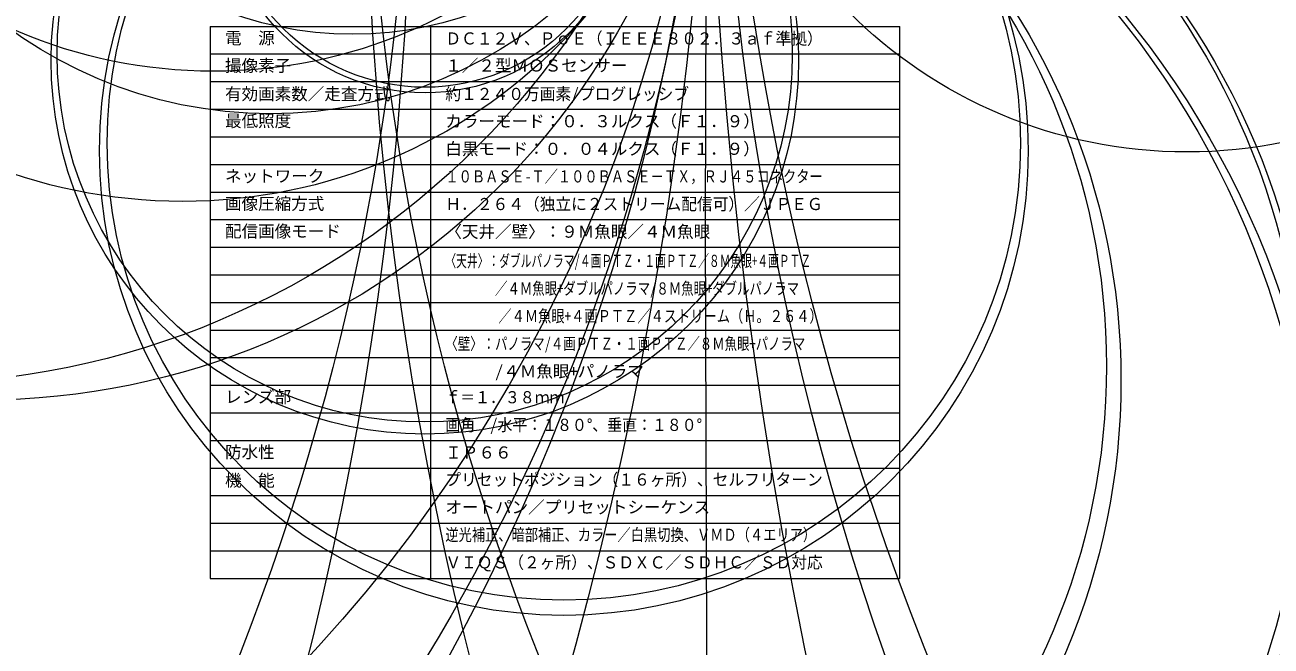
# Model space of a CAD drawing. Units: millimetres, scale not verified. Extents: x -1397 to 23375, y -11727 to 11622.
# Drawn here: x -96.5 to 129.4, y -128.8 to -16.2 of the extents above; entities that cross this region are included whole.
import ezdxf
from ezdxf.enums import TextEntityAlignment as Align

# ---------------------------------------------------------------- set-up
doc = ezdxf.new("R2010")
doc.units = ezdxf.units.MM
doc.header["$LTSCALE"] = 0.125
doc.layers.add('0-1_WAKU', color=1, linetype='Continuous', lineweight=18)
doc.layers.add('0-4_GAIKEI', color=1, linetype='Continuous', lineweight=18)
doc.layers.add('0-3_MOJI1', color=7, linetype='Continuous')
doc.styles.add('ＭＳ ゴシック', font='')
doc.styles.get('ＭＳ ゴシック').set_extended_font_data('MS Gothic')

msp = doc.modelspace()

# ---------------------------------------------------------------- linework, layer by layer
at = {"layer": '0-1_WAKU', "color": 4}
for p, q in [((-62.9075, -16.5086), (62.0925, -16.5086)), ((-22.9075, -116.5086), (-22.9075, -16.5086)), ((62.0925, -116.5086), (62.0925, -16.5086))]:
    msp.add_line(p, q, dxfattribs=at)
at = {"layer": '0-1_WAKU'}
for p, q in [((-62.9075, -21.5086), (62.0925, -21.5086)), ((-62.9075, -26.5086), (62.0925, -26.5086)), ((-62.9075, -31.5086), (62.0925, -31.5086)), ((-62.9075, -36.5086), (62.0925, -36.5086)), ((-62.9075, -41.5086), (62.0925, -41.5086)), ((-62.9075, -46.5086), (62.0925, -46.5086)), ((-62.9075, -51.5086), (62.0925, -51.5086)), ((-62.9075, -56.5086), (62.0925, -56.5086)), ((-62.9075, -61.5086), (62.0925, -61.5086)), ((-62.9075, -66.5086), (62.0925, -66.5086)), ((-62.9075, -71.5086), (62.0925, -71.5086)), ((-62.9075, -76.5086), (62.0925, -76.5086)), ((-62.9075, -81.5086), (62.0925, -81.5086)), ((-62.9075, -86.5086), (62.0925, -86.5086)), ((-62.9075, -91.5086), (62.0925, -91.5086)), ((-62.9075, -96.5086), (62.0925, -96.5086)), ((-62.9075, -101.5086), (62.0925, -101.5086)), ((-62.9075, -106.5086), (62.0925, -106.5086)), ((-62.9075, -111.5086), (62.0925, -111.5086))]:
    msp.add_line(p, q, dxfattribs=at)
at = {"layer": '0-1_WAKU', "color": 4}
msp.add_lwpolyline([(-62.9075, -16.5086), (-62.9075, -116.5086), (62.0925, -116.5086)], dxfattribs=at)
at = {"layer": '0-4_GAIKEI'}
for centre, radius in [((11701.124, -52.5255), 11674.2533), ((889.9012, 44.8697), 862.592), ((-684.6924, 58.2506), 712.7527), ((-652.7838, 22.0888), 626.3595), ((590.5028, 22.1524), 625.1617), ((564.4445, 67.2333), 535.0859), ((564.2361, 46.7516), 534.8775), ((-470.1244, 32.5044), 443.4033), ((408.2368, 32.5542), 442.5992), ((-361.2402, 54.9845), 388.6825), ((-328.6779, 54.3323), 356.7168), ((-244.6382, 54.1472), 272.0774), ((-118.235, 65.4651), 146.726), ((-104.1143, 48.4224), 132.6051), ((-62.3173, 65.9793), 90.6145), ((-67.9279, 48.015), 96.225), ((114.1519, 47.5821), 86.8446), ((-51.9574, 47.9304), 80.2544), ((-37.1134, 47.6645), 65.5999), ((-23.1374, -117.8418), 162.9501), ((-23.1823, -115.4366), 160.5167), ((-23.5741, -80.6339), 125.7398), ((-23.6176, -78.0779), 123.1555), ((1.6599, -90.2919), 135.3963), ((1.6728, -88.6034), 133.6797), ((-23.9889, -22.6276), 67.732), ((-24.0147, -21.5389), 66.6151), ((1.2076, -39.0473), 84.1498), ((1.2126, -37.6829), 82.7571), ((-23.9522, 8.2837), 36.8207), ((-23.9765, 8.7673), 36.3089)]:
    msp.add_circle(centre, radius, dxfattribs=at)

# ---------------------------------------------------------------- texts
at = {"layer": '0-3_MOJI1', "style": 'ＭＳ ゴシック'}
for s, p in [('電\u3000源', (-60.2019, -20.3834)), ('撮像素子', (-60.2019, -25.38)), ('１／２型ＭＯＳセンサー', (-20.2713, -25.3527)), ('有効画素数／走査方式', (-60.2019, -30.5086)), ('最低照度', (-60.2019, -35.3766)), ('カラーモード：０．３ルクス（Ｆ１．９）', (-20.2713, -35.4454)), ('白黒モード：０．０４ルクス（Ｆ１．９）', (-20.2713, -40.4454)), ('ネットワーク', (-60.2019, -45.3766)), ('画像圧縮方式', (-60.2019, -50.3766)), ('配信画像モード', (-60.2019, -55.3766)), ('〈天井／壁〉：９Ｍ魚眼／４Ｍ魚眼', (-20.2713, -55.4454)), ('\u3000\u3000\u3000/４Ｍ魚眼+パノラマ', (-20.2713, -80.7432)), ('レンズ部', (-60.2019, -85.3766)), ('防水性', (-60.2019, -95.3766)), ('ＩＰ６６', (-20.2713, -95.4454)), ('機\u3000能', (-60.2019, -100.5086)), ('オートパン／プリセットシーケンス', (-20.2713, -105.3527))]:
    msp.add_text(s, height=2.199, dxfattribs=at).set_placement(p, align=Align.BOTTOM_LEFT)
for s, width, p in [('ＤＣ１２Ｖ、ＰｏＥ（ＩＥＥＥ８０２．３ａｆ準拠）', 0.95, (-20.2713, -20.4523)), ('約１２４０万画素/プログレッシブ', 0.95, (-20.2713, -30.5086)), ('１０ＢＡＳＥ-Ｔ／１００ＢＡＳＥ－ＴＸ，ＲＪ４５コネクター', 0.8, (-20.2713, -45.4454)), ('Ｈ．２６４（独立に２ストリーム配信可）／ＪＰＥＧ', 0.95, (-20.2713, -50.4454)), ('〈天井〉：ダブルパノラマ/４画ＰＴＺ・１画ＰＴＺ／８Ｍ魚眼+４画ＰＴＺ', 0.65, (-20.2713, -60.7432)), ('\u3000\u3000\u3000\u3000／４Ｍ魚眼+ダブルパノラマ/８Ｍ魚眼+ダブルパノラマ', 0.75, (-20.2713, -65.7432)), ('\u3000\u3000\u3000\u3000／４Ｍ魚眼+４画ＰＴＺ／４ストリーム（Ｈ。２６４）', 0.8, (-20.2713, -70.7432)), ('〈壁〉：パノラマ/４画ＰＴＺ・１画ＰＴＺ／８Ｍ魚眼+パノラマ', 0.75, (-20.2713, -75.7432)), ('ｆ＝１．３８ｍｍ', 0.9, (-20.2713, -85.4454)), ('画角\u3000/水平：１８０°、垂直：１８０°', 0.9, (-20.2713, -90.4454)), ('プリセットポジション（１６ヶ所）、セルフリターン', 0.95, (-20.2713, -100.3527)), ('逆光補正、暗部補正、カラー／白黒切換、ＶＭＤ（４エリア）', 0.8, (-20.2713, -110.3527)), ('ＶＩＱＳ（２ヶ所）、ＳＤＸＣ／ＳＤＨＣ／ＳＤ対応', 0.95, (-20.2713, -115.3527))]:
    msp.add_text(s, height=2.199, dxfattribs=dict(at, width=width)).set_placement(p, align=Align.BOTTOM_LEFT)

doc.saveas('drawing.dxf')
